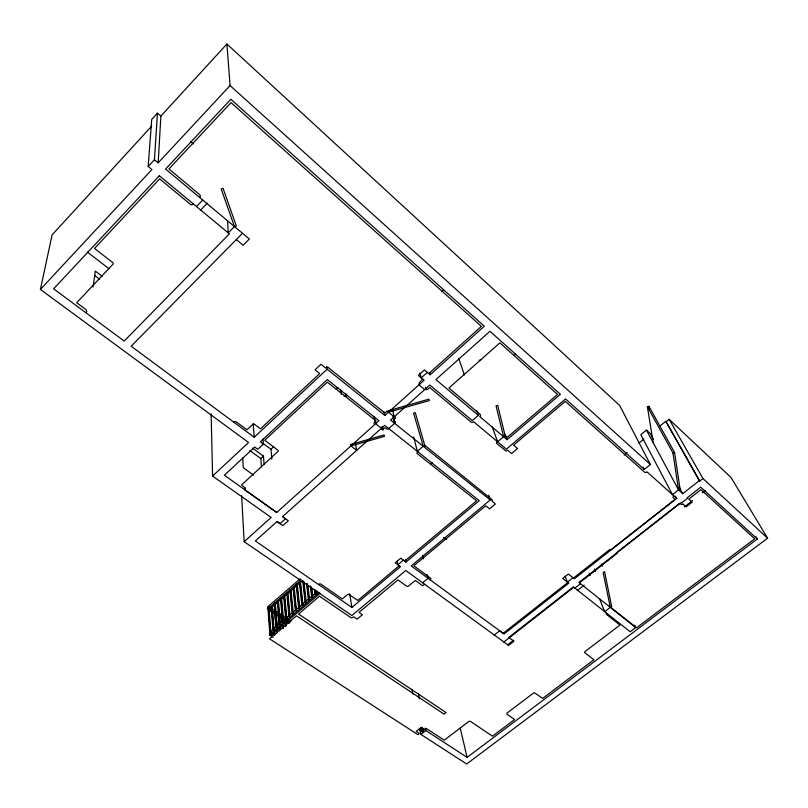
<?xml version="1.0" encoding="UTF-8"?>
<svg xmlns="http://www.w3.org/2000/svg" width="808" height="808" viewBox="0 0 808 808"><rect width="100%" height="100%" fill="white"/><g stroke="black" fill="none" stroke-linecap="round" stroke-linejoin="round"><path stroke-width="1.21" d="M160.893 116.089L157.459 113.15L154.439 159.732L158.166 162.852L160.893 116.089L226.907 44.006L619.635 405.444L650.379 464.519L644.269 469.418L565.56 398.95L506.364 449.157L497.587 441.804L492.112 426.422M634.704 625.291L635.684 627.584L630.139 631.755L573.357 586.891L508.777 637.451L513.928 641.229L508.565 645.41L405.757 570.499L351.874 615.514L244.147 541.683L271.165 517.453L212.585 476.064L248.561 442.501L40.4 289.446L151.914 169.569L148.177 166.468L151.702 119.453L157.459 113.15M93.082 287.002L95.314 271.084L102.242 276.356M40.4 289.446L52.106 234.886L151.722 126.099M395.344 422.503L395.284 422.635A1.576 1.313 -13.6 0 1 395.031 422.998L388.123 429.078A1.707 1.424 -13.1 0 1 387.668 429.24L384.669 427.735L382.719 429.391A1.707 1.424 -12.7 0 1 382.265 429.563L380.528 429.068L282.517 516.655L288.325 520.786L282.881 525.624L277.073 521.524L255.348 540.936L351.844 607.465L400.505 566.671L395.233 562.822L400.707 558.217L405.98 562.085L479.245 500.667L384.699 425.341L381.406 428.28L375.649 423.715L374.033 416.322M606.626 613.181L606.424 613.454A1.414 1.02 -19.3 0 0 606.313 613.999A1.505 1.081 -19.3 0 0 606.475 614.373L619.968 625.059L585.032 651.551A1.495 1.06 -17.8 0 0 584.8 651.803L584.628 652.248A1.495 1.06 -17.8 0 0 584.649 652.551L593.91 659.752L542.612 698.405L534.563 692.85A1.353 0.949 -15.5 0 0 533.765 692.91L506.98 713.07L506.949 714.242L514.585 719.514L492.466 736.179L470.529 721.433L469.317 721.271A1.374 0.959 -13.1 0 0 468.812 721.453L444.289 740.178L426.715 728.725A1.444 1 -11.6 0 0 426.371 728.604L426.25 728.584A1.333 0.929 -11.6 0 0 425.452 728.654L424.2 729.452L421.17 727.483L416.191 731.341L419.231 733.31L418.029 734.725L269.519 638.805L296.486 615.817L444.016 714.09L446.036 712.525L298.556 614.05L319.493 596.203L351.056 617.756A1.525 1.151 -9.4 0 0 351.45 617.867A1.444 1.081 -9.4 0 0 351.884 617.888L353.742 616.797L357.136 619.12L362.388 614.747L359.005 612.403L397.95 579.912L406.737 586.234A1.434 1.091 -12.1 0 0 407.111 586.386L407.242 586.416M148.177 166.468L154.439 159.732M158.166 162.852L230.068 85.567L226.907 44.006M85.769 312.625L86.507 311.837A1.939 1.666 12 0 0 86.729 311.423L86.234 309.797L76.71 302.727L113.171 263.994A1.828 1.616 13.2 0 0 113.16 263.337L113.12 263.176A1.949 1.717 13.2 0 0 112.767 262.59L94.496 248.44L159.641 178.861L190.718 204.565M193.375 203.959L191.799 204.818A1.99 1.828 10.4 0 1 190.698 204.555M199.606 197.445L200.303 196.394A1.848 1.717 10.2 0 0 200.323 195.708L200.283 195.536A1.97 1.818 10.2 0 0 199.95 194.91L168.943 168.923L231.037 102.606L481.386 326.361L428.785 373.609M196.475 206.535L202.707 200.041M200.445 210.292L207.383 203.071M234.461 226.553L221.17 188.921L223.069 188.365L236.33 226.008L234.461 226.553L228.25 232.896L227.563 220.554M242.521 233.28L131.159 346.218L254.197 437.249L327.129 369.185L326.705 366.711M233.663 422.059L233.906 421.837A1.757 1.475 -2.4 0 1 234.32 421.594L236.057 421.715L246.894 429.735L252.995 424.261A1.757 1.475 -3.8 0 1 253.48 424.18L254.136 424.25A1.757 1.475 -3.8 0 1 254.611 424.442M263.004 439.118L263.418 444.067L257.792 449.288L254.722 447.036L224.371 475.235L276.73 512.454M261.479 467.014L260.812 458.55L263.448 456.116L252.561 448.127M271.862 459.146L270.953 449.228L273.71 446.683M336.138 389.082L337.976 387.386M441.744 291.648L443.592 289.941M427.311 372.367L421.231 377.841L419.827 373.003M422.695 379.073L419.069 382.901A1.757 1.485 -16.4 0 0 419.332 383.689L419.786 384.113M375.649 423.715L378.942 420.756L327.291 379.598L260.358 441.804L263.418 444.067M327.129 369.185L384.84 415.464L388.466 412.211L429.331 400.576L428.937 399.162L388.042 410.797L388.466 412.211L394.213 416.837L390.587 420.079L490.193 499.95L411.221 565.923L503.131 633.32L567.792 582.497M327.806 367.327A1.788 1.535 -9.4 0 1 328.24 367.529L384.871 413.039L386.567 411.514A1.737 1.454 -13.4 0 1 386.992 411.282L389.042 411.696L424.099 380.245L418.352 375.427L424.442 369.943L430.179 374.781L484.315 326.21L230.846 99.283L165.6 169.054L249.369 239.006L243.168 245.268L236.31 239.572M267.882 607.555L268.913 606.656M513.747 355.742L515.645 354.086M423.23 446.248L413.595 413.11L415.282 412.636L424.877 445.784L423.23 446.248L417.372 451.369L413.625 436.966M417.665 451.601L416.928 453.066A1.687 1.374 -14.5 0 0 417.069 453.429L476.569 500.839L404.697 561.136M423.513 446.481L423.897 446.157A1.545 1.262 -15 0 1 424.311 445.925L424.776 445.804M476.7 410.636L478.326 415.383L472.306 420.625L429.805 385.032L394.789 416.322L395.445 417.09A1.606 1.333 -13.7 0 1 395.122 418.362L393.435 419.908L395.354 421.695A1.596 1.333 -13.6 0 1 395.344 422.483M273.124 637.239L269.933 635.219L270.993 634.3L273.114 635.654M430.704 464.529L432.593 462.893M300.223 578.73L267.832 606.737L269.933 635.219M301.384 579.891L267.983 608.747L269.114 609.495L302.515 580.659M268.529 608.717L268.004 609.161L269.094 609.08L268.529 608.717L270.286 632.23L269.751 632.684L270.326 633.058M273.468 629.513L272.932 629.967L271.114 606.475L271.639 606.03L272.195 606.404L274.043 629.886L273.468 629.513L271.639 606.03M276.659 626.786L276.114 627.24L274.225 603.788L274.75 603.334L275.316 603.717L277.235 627.16M277.871 600.637L279.891 624.897L279.315 624.513L277.346 601.091L277.871 600.637L278.437 601.021L280.426 624.433M283.053 621.322L282.517 621.776L280.477 598.395L281.002 597.94L281.558 598.314L283.517 620.463M286.295 619.413L285.719 619.039L283.608 595.688L284.133 595.233L284.699 595.607L286.84 618.958M287.274 592.516L289.486 615.827L288.941 616.282L286.749 592.971L287.274 592.516L287.84 592.89L289.941 614.979M292.708 613.07L292.163 613.535L289.9 590.254L290.425 589.79L290.991 590.173L293.284 613.454M295.395 610.767L293.051 587.527L293.587 587.062L294.152 587.446L296.516 610.686M296.748 584.325L299.182 607.535L298.637 608L296.223 584.79L296.748 584.325L297.314 584.709L299.627 606.697M302.465 605.606L301.889 605.222L299.394 582.053L299.93 581.588L300.485 581.972L303.01 605.141M272.144 613.403L271.68 606.848L272.195 606.404M275.316 603.717L274.225 603.788M278.437 601.021L277.346 601.091M281.558 598.314L280.477 598.395M284.699 595.607L283.608 595.688M287.84 592.89L286.749 592.971M290.991 590.173L289.9 590.254M293.991 591.577L293.617 587.901L294.152 587.446M297.162 588.84L296.778 585.174L297.314 584.709M301.273 594.627L299.95 582.437L300.485 581.972M275.366 613.131L274.841 613.585L275.942 627.21M278.972 624.463L278.245 615.777L278.77 615.332L279.639 619.423M279.326 615.706L278.245 615.777M318.514 584.487L319.382 583.952A1.596 1.222 -8 0 1 319.816 583.871L320.402 583.921A1.596 1.222 -8 0 1 320.796 584.063L342.35 598.94L347.4 594.678A1.434 1.091 -9.3 0 1 347.783 594.486L348.208 594.365A1.475 1.121 -9.3 0 1 348.793 594.365L357.833 600.455L399.223 565.731M282.073 622.928L281.639 617.969L282.164 617.524M269.731 632.27L317.696 591.274M279.315 624.513L279.851 624.059M285.719 619.039L286.264 618.575L284.133 595.233M301.889 605.222L302.434 604.758L299.93 581.588M305.687 601.97L305.141 602.445L302.838 581.74M307.131 583.376L308.979 600.041L308.404 599.647L308.959 599.183M315.059 589.941L315.534 594.446L314.958 594.052L315.504 593.577M285.022 620.16L285.537 619.716M318.968 592.476L269.892 634.391L271.044 635.139L320.109 593.264M497.587 441.804L503.586 436.684L505.242 436.219L497.738 405.404L496.061 405.879L503.586 436.684L507.111 439.653L560.378 394.314L489.961 331.27L435.886 379.598L478.326 415.383M403.354 560.156L397.879 564.752L397.102 561.045M422.594 582.77L428.048 578.265L427.18 574.619M424.745 584.335L423.271 585.366A1.464 1.111 -12.8 0 1 422.685 585.457A1.576 1.192 -12.8 0 1 421.998 585.305L415.383 580.518L407.969 586.396A1.475 1.121 -12.1 0 1 407.535 586.436M430.199 579.841L430.916 578.78A1.576 1.202 -13.1 0 0 430.866 578.447L413.837 565.741L485.679 505.788L489.557 508.878L495.334 504.071L491.82 500.647A1.495 1.172 -17.3 0 0 492.082 500.314L492.143 500.192A1.646 1.293 -17.3 0 0 492.234 499.819L425.392 445.814A1.545 1.262 -15 0 0 424.725 445.814M653.409 439.32L650.42 433.775L646.44 430.109L640.835 434.674L672.488 494.678L678.548 489.911L680.134 489.466L674.579 452.49L648.935 406.323L647.4 406.747L653.197 442.703M624.301 455.015L627.23 452.631M638.966 443.097L643.855 439.118M660.005 425.988L665.752 421.311L666.176 421.705L699.758 481.063L702.96 478.548L767.6 538.189L466.65 763.994L420.897 734.391L419.928 729.513M666.176 421.705L669.125 419.301L730.937 477.387L767.6 538.189M494.304 635.027L499.687 630.785L504.061 633.997L568.711 583.225L562.701 578.477L568.347 574.034L574.347 578.801L676.68 498.435L675.498 496.203M673.902 495.95L673.175 496.698A1.636 1.222 -24.4 0 0 673.054 497.425L673.084 497.536A1.495 1.111 -24.4 0 0 673.256 497.839L674.983 499.394L610.373 550.137L609.697 549.571L573.428 578.074M573.013 577.74L567.378 582.174L565.166 576.296M421.241 727.826L423.362 729.17L423.786 731.311L422.756 732.129L418.504 729.442M646.44 430.109L678.548 489.911L682.73 493.678L699.314 480.659L699.758 481.063M503.879 641.996L573.811 587.254M579.437 582.851L617.1 553.379L616.423 552.813L679.498 503.424L681.346 504.495A1.515 1.121 -24.4 0 0 681.639 504.445A1.596 1.182 -24.4 0 0 682.215 504.232L682.73 503.849L686.113 506.879L692.143 502.172L688.77 499.132L700.92 489.628L754.692 538.805L636.603 627.745L612.888 609.08A1.525 1.101 -19.5 0 0 612.484 609.06L612.484 609.06M574.892 588.103L580.508 583.709L579.599 581.356M507.707 644.835L513.666 640.178M577.245 590.547L584.194 585.123M684.538 506.788L692.476 500.586M702.415 492.829L705.394 490.506M420.897 734.391L425.877 730.543L425.382 728.109M425.877 730.543L467.105 757.379L757.318 538.986L756.056 536.845M344.067 396.344L347.591 395.334M479.205 360.297L480.79 359.853M350.914 445.895L384.517 436.36L384.093 434.997L350.47 444.531L350.914 445.895L356.702 450.359L355.53 444.208M647.4 406.747L672.963 452.945L674.579 452.49M327.755 367.317L327.099 367.246A1.788 1.535 -9.4 0 0 326.604 367.337L325.634 367.994L320.988 364.267L315.039 369.842L319.685 373.549L260.479 428.836L254.571 424.432M271.892 632.856L275.074 634.876M419.544 728.624L423.786 731.311M283.941 619.857L268.034 609.575L269.064 608.666L290.123 622.291M286.062 621.221L289.244 623.281M269.973 607.333L291.132 621.049M281.639 617.969L282.194 618.342M271.114 606.475L271.68 606.848M293.051 587.527L293.617 587.901M296.223 584.79L296.778 585.174M299.394 582.053L299.95 582.437M277.013 521.574L279.982 523.675L285.547 518.716L282.578 516.605M253.48 475.064L243.269 467.701L242.693 457.681M249.914 450.581L260.812 458.55M262.984 443.329L270.953 449.228M94.607 275.437L99.546 279.194M443.632 537.391L446.622 539.663M87.274 252.025L109.262 268.913M635.684 627.584L578.982 582.487L681.195 502.475L681.629 502.869L687.679 498.142L687.234 497.738L700.738 487.163L757.318 538.986M425.503 388.88L426.907 389.446A1.717 1.444 -16.6 0 0 427.846 389.153L429.715 387.517L471.226 422.21A1.566 1.283 -18.4 0 0 471.62 422.402L471.761 422.433A1.717 1.414 -18.4 0 0 472.549 422.422A1.626 1.343 -18.4 0 0 473.003 422.261L473.67 421.766L497.364 441.612L496.657 442.42A1.697 1.374 -19.2 0 0 496.607 443.208L496.647 443.329A1.545 1.242 -19.2 0 0 496.859 443.653L505.929 450.904A1.606 1.293 -19.4 0 0 506.242 450.904A1.687 1.353 -19.4 0 0 506.545 450.864A1.606 1.293 -19.4 0 0 507.131 450.632L507.646 450.228L511.585 453.53L517.564 448.47L513.635 445.158L565.307 401.364L644.723 472.306A1.586 1.212 -24.3 0 0 645.107 472.438A1.666 1.273 -24.3 0 0 645.834 472.428A1.586 1.212 -24.3 0 0 646.41 472.195L646.945 471.811L676.68 498.435M418.958 384.85L424.675 389.618M190.466 141.471L193.314 143.915M230.068 85.567L650.379 464.519M669.125 419.301L702.96 478.548M665.752 421.311L699.314 480.659M679.144 487.022L682.73 493.678M643.128 467.186L644.269 469.418M601.283 563.933L602.253 566.236M594.607 569.034L595.557 571.357M609.323 605.051L610.272 607.374L604.687 611.656L599.546 598.839M589.264 573.215L590.193 575.548M505.374 434.936L507.111 439.653M458.702 358.378L464.428 375.013M488.658 495.233L490.193 499.95M429.452 372.377L430.179 374.781M425.442 387.143L426.19 389.749M392.728 410.716L394.213 416.837M392.951 416.14L394.688 423.362M422.574 555.187L423.432 558.823M460.237 728.089L467.105 757.379M383.982 411.797L384.84 415.464M382.336 426.705L382.881 429.119M382.184 426.543L383.002 430.169M405.444 559.621L405.98 562.085M418.423 694.011L419.413 698.88M421.857 727.24L422.332 729.624M411.918 689.254L412.888 694.133M345.925 393.708L346.4 396.173M340.491 389.375L341.4 394.294M648.935 406.323L649.329 408.798M349.712 593.809L351.844 607.465M672.963 452.945L678.548 489.911M315.635 590.335L316.079 593.971M314.363 589.204L314.958 594.052M311.787 588.275L312.656 595.567M311.07 586.679L312.231 596.385L311.676 596.86L310.383 585.931M311.1 587.537L311.676 592.385M311.959 594.819L312.252 597.243M307.838 584.982L309.525 599.566M306.596 583.841L308.404 599.647M303.939 581.659L306.131 601.142M303.263 580.901L305.717 602.829M301.536 597.072L302.061 601.95M297.425 591.284L297.93 596.163M298.192 598.607L299.212 608.384M293.587 587.062L295.94 610.303M294.233 594.021L294.728 598.92M294.981 601.364L295.597 607.485M290.425 589.79L292.738 613.908M284.507 599.748L285.062 605.899M285.295 608.353L285.961 615.726M286.204 621.322L286.547 625.038M285.759 622.19L286.103 625.917M285.689 621.766L285.911 624.241M285.244 622.635L285.577 626.362M281.002 597.94L283.093 622.16M283.154 622.857L283.588 627.816M282.699 623.726L283.133 628.685M282.285 625.412L282.497 627.897M280.275 626.856L280.477 629.331M278.77 615.332L279.184 620.291M279.396 622.766L279.608 625.251M279.75 627.311L280.022 630.21M279.184 626.937L279.497 630.654M263.448 456.116L264.135 464.57M275.922 613.504L276.942 625.897M277.245 629.614L277.447 632.088M274.75 603.334L276.69 627.624M275.467 614.373L276.073 621.807M276.275 624.281L276.972 632.957M276.144 629.695L276.447 633.411M274.164 632.351L274.356 634.825L273.256 634.906L273.064 632.432M272.346 615.504L272.922 623.311M273.215 626.634L273.508 630.341M273.589 631.977L273.831 635.28M269.094 609.08L270.862 632.603M253.187 423.392L254.197 437.249M241.643 495.809L244.147 541.683M211.141 413.797L212.585 476.064M245.369 488.234L245.319 488.486A1.697 1.374 -3.7 0 1 245.137 488.85L244.4 489.567L276.669 512.504L374.771 424.493L374.306 424.099A1.707 1.424 -12.4 0 1 374.114 422.887L376.094 420.918L327.331 382.134L264.741 440.229L278.043 450.329A1.606 1.323 -5.5 0 1 278.124 450.854A1.727 1.424 -5.5 0 1 278.073 451.116L278.023 451.248A1.576 1.303 -5.5 0 1 277.79 451.611L241.602 484.891L245.369 488.234M480.406 415.706L479.7 416.534L503.364 436.492L504.02 436.007A1.616 1.303 -19.7 0 1 504.475 435.845A1.697 1.374 -19.7 0 1 505.273 435.835L505.394 435.865A1.545 1.252 -19.7 0 1 505.778 436.047L507.293 437.32L557.591 394.466L499.849 342.865L448.925 388.022L480.184 414.433A1.566 1.293 -19 0 1 480.406 414.767L480.457 414.898A1.727 1.414 -19 0 1 480.406 415.726M159.348 175.74L53.601 288.83L124.19 341.057L229.401 233.845L159.348 175.74M271.953 610.929L271.427 611.373L271.993 611.747L272.518 611.303L271.953 610.929M288.911 621.887L288.385 622.332L288.941 622.695L289.456 622.251L288.911 621.887M604.657 572.014L603.142 572.438L610.272 607.374L611.757 606.97L604.657 572.014"/></g></svg>
